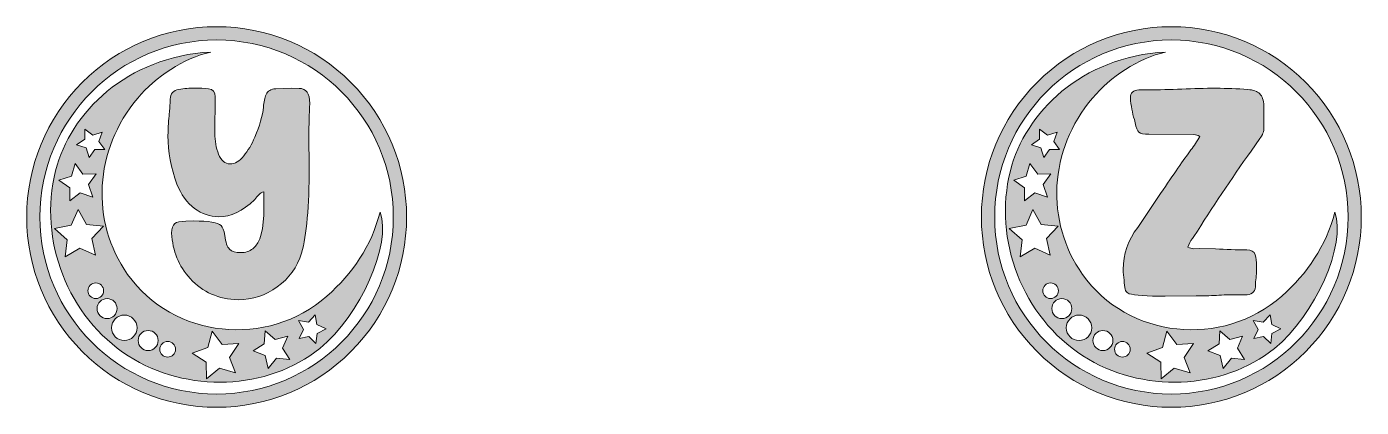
# Model space of a CAD drawing. Header units: inches. Extents: x 0.5 to 37.5, y -17.5 to -0.5.
# Drawn here: x 0.51 to 7.49, y -17.49 to -15.51 of the extents above; entities that cross this region are included whole.
import ezdxf

# ---------------------------------------------------------------- set-up
doc = ezdxf.new("R2010")
doc.units = ezdxf.units.IN
doc.header["$MEASUREMENT"] = 0
doc.layers.add('Layer 1', color=7, linetype='Continuous')

# ---------------------------------------------------------------- blocks, each defined once
blk = doc.blocks.new('block 3')
at = {"layer": 'Layer 1', "true_color": 0xdaaa6d}
h = blk.add_hatch(color=43, dxfattribs=at)
h.dxf.hatch_style = 2
edge = h.paths.add_edge_path()
edge.add_spline(control_points=[(7.2033, -15.7966), (7.0155, -15.6088), (6.7657, -15.5053), (6.5, -15.5053), (6.2343, -15.5053), (5.9845, -15.6088), (5.7966, -15.7966), (5.6088, -15.9845), (5.5053, -16.2343), (5.5053, -16.5), (5.5053, -16.7657), (5.6088, -17.0155), (5.7966, -17.2033), (5.9845, -17.3912), (6.2343, -17.4947), (6.5, -17.4947), (6.7657, -17.4947), (7.0155, -17.3912), (7.2033, -17.2033), (7.3912, -17.0155), (7.4947, -16.7657), (7.4947, -16.5), (7.4947, -16.2343), (7.3912, -15.9845), (7.2033, -15.7966)], knot_values=[0, 0, 0, 0, 1, 1, 1, 2, 2, 2, 3, 3, 3, 4, 4, 4, 5, 5, 5, 6, 6, 6, 7, 7, 7, 8, 8, 8, 8], degree=3, periodic=1)
edge = h.paths.add_edge_path()
edge.add_spline(control_points=[(6.5, -17.4254), (5.9889, -17.4254), (5.5746, -17.0111), (5.5746, -16.5), (5.5746, -15.9889), (5.9889, -15.5746), (6.5, -15.5746), (7.0111, -15.5746), (7.4254, -15.9889), (7.4254, -16.5), (7.4254, -17.0111), (7.0111, -17.4254), (6.5, -17.4254)], knot_values=[0, 0, 0, 0, 1, 1, 1, 2, 2, 2, 3, 3, 3, 4, 4, 4, 4], degree=3, periodic=1)
h = blk.add_hatch(color=43, dxfattribs=at)
h.dxf.hatch_style = 2
edge = h.paths.add_edge_path()
edge.add_spline(control_points=[(7.3557, -16.4749), (7.3103, -16.6525), (7.2129, -16.7943), (7.0777, -16.9133), (6.7665, -17.1872), (6.2717, -17.136), (6.034, -16.7998), (5.8381, -16.5227), (5.8574, -16.1491), (6.0875, -15.878), (6.1803, -15.7687), (6.3257, -15.6687), (6.4691, -15.6378), (6.0299, -15.6613), (5.7339, -15.9545), (5.6569, -16.2583), (5.5648, -16.6213), (5.7211, -17.0226), (6.037, -17.2261), (6.3434, -17.4233), (6.7691, -17.4066), (7.0403, -17.1867), (7.2528, -17.0144), (7.4189, -16.6419), (7.3557, -16.4749)], knot_values=[0, 0, 0, 0, 1, 1, 1, 2, 2, 2, 3, 3, 3, 4, 4, 4, 5, 5, 5, 6, 6, 6, 7, 7, 7, 8, 8, 8, 8], degree=3, periodic=1)
h.paths.add_polyline_path([(5.8097, -16.0408), (5.8514, -16.0725), (5.9011, -16.0561), (5.8839, -16.1055), (5.9148, -16.1477), (5.8625, -16.1466), (5.8319, -16.1891), (5.8168, -16.139), (5.7669, -16.123), (5.8099, -16.0931)])
h.paths.add_polyline_path([(5.7399, -16.2867), (5.7596, -16.2207), (5.8, -16.2765), (5.8689, -16.2748), (5.8283, -16.3305), (5.8511, -16.3955), (5.7856, -16.374), (5.7309, -16.4158), (5.731, -16.347), (5.6744, -16.3078)])
h.paths.add_polyline_path([(5.7073, -16.7082), (5.718, -16.6194), (5.6509, -16.5602), (5.7387, -16.543), (5.7742, -16.4609), (5.8177, -16.5391), (5.9067, -16.5475), (5.8459, -16.613), (5.8654, -16.7003), (5.7842, -16.6627)])
edge = h.paths.add_edge_path()
edge.add_spline(control_points=[(5.8263, -16.8854), (5.8263, -16.8628), (5.8447, -16.8444), (5.8673, -16.8444), (5.89, -16.8444), (5.9083, -16.8628), (5.9083, -16.8854), (5.9083, -16.9081), (5.89, -16.9264), (5.8673, -16.9264), (5.8447, -16.9264), (5.8263, -16.9081), (5.8263, -16.8854)], knot_values=[0, 0, 0, 0, 1, 1, 1, 2, 2, 2, 3, 3, 3, 4, 4, 4, 4], degree=3, periodic=1)
edge = h.paths.add_edge_path()
edge.add_spline(control_points=[(5.874, -16.9788), (5.874, -16.9499), (5.8974, -16.9264), (5.9263, -16.9264), (5.9553, -16.9264), (5.9787, -16.9499), (5.9787, -16.9788), (5.9787, -17.0077), (5.9553, -17.0312), (5.9263, -17.0312), (5.8974, -17.0312), (5.874, -17.0077), (5.874, -16.9788)], knot_values=[0, 0, 0, 0, 1, 1, 1, 2, 2, 2, 3, 3, 3, 4, 4, 4, 4], degree=3, periodic=1)
edge = h.paths.add_edge_path()
edge.add_spline(control_points=[(6.0165, -17.1459), (5.9797, -17.1459), (5.9499, -17.116), (5.9499, -17.0793), (5.9499, -17.0425), (5.9797, -17.0127), (6.0165, -17.0127), (6.0533, -17.0127), (6.0831, -17.0425), (6.0831, -17.0793), (6.0831, -17.116), (6.0533, -17.1459), (6.0165, -17.1459)], knot_values=[0, 0, 0, 0, 1, 1, 1, 2, 2, 2, 3, 3, 3, 4, 4, 4, 4], degree=3, periodic=1)
edge = h.paths.add_edge_path()
edge.add_spline(control_points=[(6.1416, -17.1982), (6.1126, -17.1982), (6.0892, -17.1748), (6.0892, -17.1459), (6.0892, -17.1169), (6.1126, -17.0935), (6.1416, -17.0935), (6.1705, -17.0935), (6.1939, -17.1169), (6.1939, -17.1459), (6.1939, -17.1748), (6.1705, -17.1982), (6.1416, -17.1982)], knot_values=[0, 0, 0, 0, 1, 1, 1, 2, 2, 2, 3, 3, 3, 4, 4, 4, 4], degree=3, periodic=1)
edge = h.paths.add_edge_path()
edge.add_spline(control_points=[(6.2436, -17.2326), (6.2209, -17.2326), (6.2026, -17.2142), (6.2026, -17.1916), (6.2026, -17.1689), (6.2209, -17.1506), (6.2436, -17.1506), (6.2662, -17.1506), (6.2846, -17.1689), (6.2846, -17.1916), (6.2846, -17.2142), (6.2662, -17.2326), (6.2436, -17.2326)], knot_values=[0, 0, 0, 0, 1, 1, 1, 2, 2, 2, 3, 3, 3, 4, 4, 4, 4], degree=3, periodic=1)
h.paths.add_polyline_path([(6.5989, -17.3153), (6.515, -17.2908), (6.4473, -17.346), (6.4447, -17.2587), (6.3713, -17.2114), (6.4535, -17.1819), (6.4758, -17.0975), (6.5292, -17.1666), (6.6164, -17.1617), (6.5673, -17.2339)])
h.paths.add_polyline_path([(6.8141, -17.2385), (6.7704, -17.2917), (6.7547, -17.2247), (6.6906, -17.1996), (6.7495, -17.1639), (6.7536, -17.0952), (6.8057, -17.1403), (6.8723, -17.1229), (6.8456, -17.1863), (6.8827, -17.2443)])
h.paths.add_polyline_path([(7.0265, -17.1089), (7.0203, -17.1608), (6.9828, -17.1243), (6.9315, -17.1344), (6.9547, -17.0875), (6.9292, -17.0417), (6.981, -17.0493), (7.0166, -17.0109), (7.0254, -17.0625), (7.0729, -17.0845)])
at = {"layer": 'Layer 1', "lineweight": 0}
for points in [[(5.8097, -16.0408), (5.8514, -16.0725), (5.9011, -16.0561), (5.8839, -16.1055), (5.9148, -16.1477), (5.8625, -16.1466), (5.8319, -16.1891), (5.8168, -16.139), (5.7669, -16.123), (5.8099, -16.0931), (5.8097, -16.0408)], [(5.7399, -16.2867), (5.7596, -16.2207), (5.8, -16.2765), (5.8689, -16.2748), (5.8283, -16.3305), (5.8511, -16.3955), (5.7856, -16.374), (5.7309, -16.4158), (5.731, -16.347), (5.6744, -16.3078), (5.7399, -16.2867)], [(5.7073, -16.7082), (5.718, -16.6194), (5.6509, -16.5602), (5.7387, -16.543), (5.7742, -16.4609), (5.8177, -16.5391), (5.9067, -16.5475), (5.8459, -16.613), (5.8654, -16.7003), (5.7842, -16.6627), (5.7073, -16.7082)], [(7.0265, -17.1089), (7.0203, -17.1608), (6.9828, -17.1243), (6.9315, -17.1344), (6.9547, -17.0875), (6.9292, -17.0417), (6.981, -17.0493), (7.0166, -17.0109), (7.0254, -17.0625), (7.0729, -17.0845), (7.0265, -17.1089)], [(6.5989, -17.3153), (6.515, -17.2908), (6.4473, -17.346), (6.4447, -17.2587), (6.3713, -17.2114), (6.4535, -17.1819), (6.4758, -17.0975), (6.5292, -17.1666), (6.6164, -17.1617), (6.5673, -17.2339), (6.5989, -17.3153)], [(6.8141, -17.2385), (6.7704, -17.2917), (6.7547, -17.2247), (6.6906, -17.1996), (6.7495, -17.1639), (6.7536, -17.0952), (6.8057, -17.1403), (6.8723, -17.1229), (6.8456, -17.1863), (6.8827, -17.2443), (6.8141, -17.2385)]]:
    blk.add_lwpolyline(points, dxfattribs=at)
for points, knots in [([(7.2033, -15.7966), (7.0155, -15.6088), (6.7657, -15.5053), (6.5, -15.5053), (6.2343, -15.5053), (5.9845, -15.6088), (5.7966, -15.7966), (5.6088, -15.9845), (5.5053, -16.2343), (5.5053, -16.5), (5.5053, -16.7657), (5.6088, -17.0155), (5.7966, -17.2033), (5.9845, -17.3912), (6.2343, -17.4947), (6.5, -17.4947), (6.7657, -17.4947), (7.0155, -17.3912), (7.2033, -17.2033), (7.3912, -17.0155), (7.4947, -16.7657), (7.4947, -16.5), (7.4947, -16.2343), (7.3912, -15.9845), (7.2033, -15.7966)], [0, 0, 0, 0, 1, 1, 1, 2, 2, 2, 3, 3, 3, 4, 4, 4, 5, 5, 5, 6, 6, 6, 7, 7, 7, 8, 8, 8, 8]), ([(6.5, -17.4254), (5.9889, -17.4254), (5.5746, -17.0111), (5.5746, -16.5), (5.5746, -15.9889), (5.9889, -15.5746), (6.5, -15.5746), (7.0111, -15.5746), (7.4254, -15.9889), (7.4254, -16.5), (7.4254, -17.0111), (7.0111, -17.4254), (6.5, -17.4254)], [0, 0, 0, 0, 1, 1, 1, 2, 2, 2, 3, 3, 3, 4, 4, 4, 4]), ([(7.3557, -16.4749), (7.3103, -16.6525), (7.2129, -16.7943), (7.0777, -16.9133), (6.7665, -17.1872), (6.2717, -17.136), (6.034, -16.7998), (5.8381, -16.5227), (5.8574, -16.1491), (6.0875, -15.878), (6.1803, -15.7687), (6.3257, -15.6687), (6.4691, -15.6378), (6.0299, -15.6613), (5.7339, -15.9545), (5.6569, -16.2583), (5.5648, -16.6213), (5.7211, -17.0226), (6.037, -17.2261), (6.3434, -17.4233), (6.7691, -17.4066), (7.0403, -17.1867), (7.2528, -17.0144), (7.4189, -16.6419), (7.3557, -16.4749)], [0, 0, 0, 0, 1, 1, 1, 2, 2, 2, 3, 3, 3, 4, 4, 4, 5, 5, 5, 6, 6, 6, 7, 7, 7, 8, 8, 8, 8]), ([(5.8263, -16.8854), (5.8263, -16.8628), (5.8447, -16.8444), (5.8673, -16.8444), (5.89, -16.8444), (5.9083, -16.8628), (5.9083, -16.8854), (5.9083, -16.9081), (5.89, -16.9264), (5.8673, -16.9264), (5.8447, -16.9264), (5.8263, -16.9081), (5.8263, -16.8854)], [0, 0, 0, 0, 1, 1, 1, 2, 2, 2, 3, 3, 3, 4, 4, 4, 4]), ([(5.874, -16.9788), (5.874, -16.9499), (5.8974, -16.9264), (5.9263, -16.9264), (5.9553, -16.9264), (5.9787, -16.9499), (5.9787, -16.9788), (5.9787, -17.0077), (5.9553, -17.0312), (5.9263, -17.0312), (5.8974, -17.0312), (5.874, -17.0077), (5.874, -16.9788)], [0, 0, 0, 0, 1, 1, 1, 2, 2, 2, 3, 3, 3, 4, 4, 4, 4]), ([(6.0165, -17.1459), (5.9797, -17.1459), (5.9499, -17.116), (5.9499, -17.0793), (5.9499, -17.0425), (5.9797, -17.0127), (6.0165, -17.0127), (6.0533, -17.0127), (6.0831, -17.0425), (6.0831, -17.0793), (6.0831, -17.116), (6.0533, -17.1459), (6.0165, -17.1459)], [0, 0, 0, 0, 1, 1, 1, 2, 2, 2, 3, 3, 3, 4, 4, 4, 4]), ([(6.1416, -17.1982), (6.1126, -17.1982), (6.0892, -17.1748), (6.0892, -17.1459), (6.0892, -17.1169), (6.1126, -17.0935), (6.1416, -17.0935), (6.1705, -17.0935), (6.1939, -17.1169), (6.1939, -17.1459), (6.1939, -17.1748), (6.1705, -17.1982), (6.1416, -17.1982)], [0, 0, 0, 0, 1, 1, 1, 2, 2, 2, 3, 3, 3, 4, 4, 4, 4]), ([(6.2436, -17.2326), (6.2209, -17.2326), (6.2026, -17.2142), (6.2026, -17.1916), (6.2026, -17.1689), (6.2209, -17.1506), (6.2436, -17.1506), (6.2662, -17.1506), (6.2846, -17.1689), (6.2846, -17.1916), (6.2846, -17.2142), (6.2662, -17.2326), (6.2436, -17.2326)], [0, 0, 0, 0, 1, 1, 1, 2, 2, 2, 3, 3, 3, 4, 4, 4, 4])]:
    blk.add_open_spline(points, degree=3, knots=knots, dxfattribs=at)
blk = doc.blocks.new('block 2')
at = {"layer": 'Layer 1', "true_color": 0xdaaa6d}
h = blk.add_hatch(color=43, dxfattribs=at)
h.dxf.hatch_style = 2
edge = h.paths.add_edge_path()
edge.add_spline(control_points=[(6.2798, -16.901), (6.2701, -16.8984), (6.2637, -16.8929), (6.2606, -16.8845), (6.2575, -16.8761), (6.2551, -16.8627), (6.2534, -16.8441), (6.2534, -16.8441), (6.252, -16.8309), (6.252, -16.8309), (6.2494, -16.8115), (6.2481, -16.7926), (6.2481, -16.774), (6.2481, -16.6938), (6.2732, -16.6206), (6.3235, -16.5545), (6.3235, -16.5545), (6.4438, -16.3772), (6.4438, -16.3772), (6.5117, -16.2767), (6.5646, -16.2009), (6.6025, -16.1497), (6.6193, -16.1277), (6.6347, -16.1039), (6.6488, -16.0783), (6.6382, -16.0722), (6.6281, -16.0691), (6.6184, -16.0691), (6.6184, -16.0691), (6.3817, -16.0677), (6.3817, -16.0677), (6.3561, -16.0677), (6.3389, -16.064), (6.3301, -16.0565), (6.3212, -16.049), (6.3146, -16.0329), (6.3102, -16.0082), (6.3102, -16.0082), (6.3063, -15.991), (6.3063, -15.991), (6.2957, -15.9558), (6.2886, -15.9178), (6.2851, -15.8773), (6.2851, -15.8517), (6.3001, -15.8376), (6.3301, -15.8349), (6.3301, -15.8349), (6.3751, -15.8349), (6.3751, -15.8349), (6.435, -15.8349), (6.495, -15.8336), (6.5549, -15.831), (6.6149, -15.8283), (6.6748, -15.827), (6.7348, -15.827), (6.7895, -15.827), (6.8446, -15.8292), (6.9001, -15.8336), (6.9292, -15.8354), (6.9502, -15.8427), (6.963, -15.8555), (6.9757, -15.8682), (6.983, -15.8892), (6.9848, -15.9183), (6.9848, -15.9183), (6.9848, -16.0307), (6.9848, -16.0307), (6.9848, -16.0528), (6.9777, -16.0726), (6.9636, -16.0902), (6.9636, -16.0902), (6.9173, -16.155), (6.9173, -16.155), (6.8133, -16.3014), (6.7136, -16.4504), (6.6184, -16.6021), (6.6184, -16.6021), (6.6105, -16.6127), (6.6105, -16.6127), (6.599, -16.625), (6.5911, -16.64), (6.5867, -16.6576), (6.5973, -16.6629), (6.6078, -16.6656), (6.6184, -16.6656), (6.6184, -16.6656), (6.6462, -16.6643), (6.6462, -16.6643), (6.6462, -16.6643), (6.7308, -16.6669), (6.7308, -16.6669), (6.7855, -16.6695), (6.8402, -16.6713), (6.8949, -16.6722), (6.9186, -16.6722), (6.9332, -16.6806), (6.9385, -16.6973), (6.9438, -16.7141), (6.9464, -16.7335), (6.9464, -16.7555), (6.9464, -16.7838), (6.9446, -16.8115), (6.9411, -16.8389), (6.9411, -16.8389), (6.9398, -16.8653), (6.9398, -16.8653), (6.938, -16.8935), (6.9195, -16.9076), (6.8843, -16.9076), (6.8843, -16.9076), (6.8433, -16.9063), (6.8433, -16.9063), (6.8071, -16.9063), (6.7714, -16.9074), (6.7361, -16.9096), (6.7009, -16.9118), (6.6656, -16.9129), (6.6303, -16.9129), (6.6303, -16.9129), (6.4676, -16.9142), (6.4676, -16.9142), (6.3706, -16.9142), (6.308, -16.9098), (6.2798, -16.901)], knot_values=[0, 0, 0, 0, 1, 1, 1, 2, 2, 2, 3, 3, 3, 4, 4, 4, 5, 5, 5, 6, 6, 6, 7, 7, 7, 8, 8, 8, 9, 9, 9, 10, 10, 10, 11, 11, 11, 12, 12, 12, 13, 13, 13, 14, 14, 14, 15, 15, 15, 16, 16, 16, 17, 17, 17, 18, 18, 18, 19, 19, 19, 20, 20, 20, 21, 21, 21, 22, 22, 22, 23, 23, 23, 24, 24, 24, 25, 25, 25, 26, 26, 26, 27, 27, 27, 28, 28, 28, 29, 29, 29, 30, 30, 30, 31, 31, 31, 32, 32, 32, 33, 33, 33, 34, 34, 34, 35, 35, 35, 36, 36, 36, 37, 37, 37, 38, 38, 38, 39, 39, 39, 40, 40, 40, 41, 41, 41, 41], degree=3, periodic=1)
at = {"layer": 'Layer 1', "lineweight": 0}
blk.add_open_spline([(6.2798, -16.901), (6.2701, -16.8984), (6.2637, -16.8929), (6.2606, -16.8845), (6.2575, -16.8761), (6.2551, -16.8627), (6.2534, -16.8441), (6.2534, -16.8441), (6.252, -16.8309), (6.252, -16.8309), (6.2494, -16.8115), (6.2481, -16.7926), (6.2481, -16.774), (6.2481, -16.6938), (6.2732, -16.6206), (6.3235, -16.5545), (6.3235, -16.5545), (6.4438, -16.3772), (6.4438, -16.3772), (6.5117, -16.2767), (6.5646, -16.2009), (6.6025, -16.1497), (6.6193, -16.1277), (6.6347, -16.1039), (6.6488, -16.0783), (6.6382, -16.0722), (6.6281, -16.0691), (6.6184, -16.0691), (6.6184, -16.0691), (6.3817, -16.0677), (6.3817, -16.0677), (6.3561, -16.0677), (6.3389, -16.064), (6.3301, -16.0565), (6.3212, -16.049), (6.3146, -16.0329), (6.3102, -16.0082), (6.3102, -16.0082), (6.3063, -15.991), (6.3063, -15.991), (6.2957, -15.9558), (6.2886, -15.9178), (6.2851, -15.8773), (6.2851, -15.8517), (6.3001, -15.8376), (6.3301, -15.8349), (6.3301, -15.8349), (6.3751, -15.8349), (6.3751, -15.8349), (6.435, -15.8349), (6.495, -15.8336), (6.5549, -15.831), (6.6149, -15.8283), (6.6748, -15.827), (6.7348, -15.827), (6.7895, -15.827), (6.8446, -15.8292), (6.9001, -15.8336), (6.9292, -15.8354), (6.9502, -15.8427), (6.963, -15.8555), (6.9757, -15.8682), (6.983, -15.8892), (6.9848, -15.9183), (6.9848, -15.9183), (6.9848, -16.0307), (6.9848, -16.0307), (6.9848, -16.0528), (6.9777, -16.0726), (6.9636, -16.0902), (6.9636, -16.0902), (6.9173, -16.155), (6.9173, -16.155), (6.8133, -16.3014), (6.7136, -16.4504), (6.6184, -16.6021), (6.6184, -16.6021), (6.6105, -16.6127), (6.6105, -16.6127), (6.599, -16.625), (6.5911, -16.64), (6.5867, -16.6576), (6.5973, -16.6629), (6.6078, -16.6656), (6.6184, -16.6656), (6.6184, -16.6656), (6.6462, -16.6643), (6.6462, -16.6643), (6.6462, -16.6643), (6.7308, -16.6669), (6.7308, -16.6669), (6.7855, -16.6695), (6.8402, -16.6713), (6.8949, -16.6722), (6.9186, -16.6722), (6.9332, -16.6806), (6.9385, -16.6973), (6.9438, -16.7141), (6.9464, -16.7335), (6.9464, -16.7555), (6.9464, -16.7838), (6.9446, -16.8115), (6.9411, -16.8389), (6.9411, -16.8389), (6.9398, -16.8653), (6.9398, -16.8653), (6.938, -16.8935), (6.9195, -16.9076), (6.8843, -16.9076), (6.8843, -16.9076), (6.8433, -16.9063), (6.8433, -16.9063), (6.8071, -16.9063), (6.7714, -16.9074), (6.7361, -16.9096), (6.7009, -16.9118), (6.6656, -16.9129), (6.6303, -16.9129), (6.6303, -16.9129), (6.4676, -16.9142), (6.4676, -16.9142), (6.3706, -16.9142), (6.308, -16.9098), (6.2798, -16.901)], degree=3, knots=[0, 0, 0, 0, 1, 1, 1, 2, 2, 2, 3, 3, 3, 4, 4, 4, 5, 5, 5, 6, 6, 6, 7, 7, 7, 8, 8, 8, 9, 9, 9, 10, 10, 10, 11, 11, 11, 12, 12, 12, 13, 13, 13, 14, 14, 14, 15, 15, 15, 16, 16, 16, 17, 17, 17, 18, 18, 18, 19, 19, 19, 20, 20, 20, 21, 21, 21, 22, 22, 22, 23, 23, 23, 24, 24, 24, 25, 25, 25, 26, 26, 26, 27, 27, 27, 28, 28, 28, 29, 29, 29, 30, 30, 30, 31, 31, 31, 32, 32, 32, 33, 33, 33, 34, 34, 34, 35, 35, 35, 36, 36, 36, 37, 37, 37, 38, 38, 38, 39, 39, 39, 40, 40, 40, 41, 41, 41, 41], dxfattribs=at)
at = {"layer": 'Layer 1'}
blk.add_blockref('block 3', (0, 0), dxfattribs=at)
blk = doc.blocks.new('block 5')
at = {"layer": 'Layer 1', "true_color": 0xdaaa6d}
h = blk.add_hatch(color=43, dxfattribs=at)
h.dxf.hatch_style = 2
edge = h.paths.add_edge_path()
edge.add_spline(control_points=[(2.2033, -15.7966), (2.0155, -15.6088), (1.7657, -15.5053), (1.5, -15.5053), (1.2343, -15.5053), (0.9845, -15.6088), (0.7966, -15.7966), (0.6088, -15.9845), (0.5053, -16.2343), (0.5053, -16.5), (0.5053, -16.7657), (0.6088, -17.0155), (0.7966, -17.2033), (0.9845, -17.3912), (1.2343, -17.4947), (1.5, -17.4947), (1.7657, -17.4947), (2.0155, -17.3912), (2.2033, -17.2033), (2.3912, -17.0155), (2.4947, -16.7657), (2.4947, -16.5), (2.4947, -16.2343), (2.3912, -15.9845), (2.2033, -15.7966)], knot_values=[0, 0, 0, 0, 1, 1, 1, 2, 2, 2, 3, 3, 3, 4, 4, 4, 5, 5, 5, 6, 6, 6, 7, 7, 7, 8, 8, 8, 8], degree=3, periodic=1)
edge = h.paths.add_edge_path()
edge.add_spline(control_points=[(1.5, -17.4254), (0.9889, -17.4254), (0.5746, -17.0111), (0.5746, -16.5), (0.5746, -15.9889), (0.9889, -15.5746), (1.5, -15.5746), (2.0111, -15.5746), (2.4254, -15.9889), (2.4254, -16.5), (2.4254, -17.0111), (2.0111, -17.4254), (1.5, -17.4254)], knot_values=[0, 0, 0, 0, 1, 1, 1, 2, 2, 2, 3, 3, 3, 4, 4, 4, 4], degree=3, periodic=1)
h = blk.add_hatch(color=43, dxfattribs=at)
h.dxf.hatch_style = 2
edge = h.paths.add_edge_path()
edge.add_spline(control_points=[(2.3557, -16.4749), (2.3103, -16.6525), (2.2129, -16.7943), (2.0777, -16.9133), (1.7665, -17.1872), (1.2717, -17.136), (1.034, -16.7998), (0.8381, -16.5227), (0.8574, -16.1491), (1.0875, -15.878), (1.1803, -15.7687), (1.3257, -15.6687), (1.4691, -15.6378), (1.0299, -15.6613), (0.7339, -15.9545), (0.6569, -16.2583), (0.5648, -16.6213), (0.7211, -17.0226), (1.037, -17.2261), (1.3434, -17.4233), (1.7691, -17.4066), (2.0403, -17.1867), (2.2528, -17.0144), (2.4189, -16.6419), (2.3557, -16.4749)], knot_values=[0, 0, 0, 0, 1, 1, 1, 2, 2, 2, 3, 3, 3, 4, 4, 4, 5, 5, 5, 6, 6, 6, 7, 7, 7, 8, 8, 8, 8], degree=3, periodic=1)
h.paths.add_polyline_path([(0.8097, -16.0408), (0.8514, -16.0725), (0.9011, -16.0561), (0.8839, -16.1055), (0.9148, -16.1477), (0.8625, -16.1466), (0.8319, -16.1891), (0.8168, -16.139), (0.7669, -16.123), (0.8099, -16.0931)])
h.paths.add_polyline_path([(0.7399, -16.2867), (0.7596, -16.2207), (0.8, -16.2765), (0.8689, -16.2748), (0.8283, -16.3305), (0.8511, -16.3955), (0.7856, -16.374), (0.7309, -16.4158), (0.731, -16.347), (0.6744, -16.3078)])
h.paths.add_polyline_path([(0.7073, -16.7082), (0.718, -16.6194), (0.6509, -16.5602), (0.7387, -16.543), (0.7742, -16.4609), (0.8177, -16.5391), (0.9067, -16.5475), (0.8459, -16.613), (0.8654, -16.7003), (0.7842, -16.6627)])
edge = h.paths.add_edge_path()
edge.add_spline(control_points=[(0.8263, -16.8854), (0.8263, -16.8628), (0.8447, -16.8444), (0.8673, -16.8444), (0.89, -16.8444), (0.9083, -16.8628), (0.9083, -16.8854), (0.9083, -16.9081), (0.89, -16.9264), (0.8673, -16.9264), (0.8447, -16.9264), (0.8263, -16.9081), (0.8263, -16.8854)], knot_values=[0, 0, 0, 0, 1, 1, 1, 2, 2, 2, 3, 3, 3, 4, 4, 4, 4], degree=3, periodic=1)
edge = h.paths.add_edge_path()
edge.add_spline(control_points=[(0.874, -16.9788), (0.874, -16.9499), (0.8974, -16.9264), (0.9263, -16.9264), (0.9553, -16.9264), (0.9787, -16.9499), (0.9787, -16.9788), (0.9787, -17.0077), (0.9553, -17.0312), (0.9263, -17.0312), (0.8974, -17.0312), (0.874, -17.0077), (0.874, -16.9788)], knot_values=[0, 0, 0, 0, 1, 1, 1, 2, 2, 2, 3, 3, 3, 4, 4, 4, 4], degree=3, periodic=1)
edge = h.paths.add_edge_path()
edge.add_spline(control_points=[(1.0165, -17.1459), (0.9797, -17.1459), (0.9499, -17.116), (0.9499, -17.0793), (0.9499, -17.0425), (0.9797, -17.0127), (1.0165, -17.0127), (1.0533, -17.0127), (1.0831, -17.0425), (1.0831, -17.0793), (1.0831, -17.116), (1.0533, -17.1459), (1.0165, -17.1459)], knot_values=[0, 0, 0, 0, 1, 1, 1, 2, 2, 2, 3, 3, 3, 4, 4, 4, 4], degree=3, periodic=1)
edge = h.paths.add_edge_path()
edge.add_spline(control_points=[(1.1416, -17.1982), (1.1126, -17.1982), (1.0892, -17.1748), (1.0892, -17.1459), (1.0892, -17.1169), (1.1126, -17.0935), (1.1416, -17.0935), (1.1705, -17.0935), (1.1939, -17.1169), (1.1939, -17.1459), (1.1939, -17.1748), (1.1705, -17.1982), (1.1416, -17.1982)], knot_values=[0, 0, 0, 0, 1, 1, 1, 2, 2, 2, 3, 3, 3, 4, 4, 4, 4], degree=3, periodic=1)
edge = h.paths.add_edge_path()
edge.add_spline(control_points=[(1.2436, -17.2326), (1.2209, -17.2326), (1.2026, -17.2142), (1.2026, -17.1916), (1.2026, -17.1689), (1.2209, -17.1506), (1.2436, -17.1506), (1.2662, -17.1506), (1.2846, -17.1689), (1.2846, -17.1916), (1.2846, -17.2142), (1.2662, -17.2326), (1.2436, -17.2326)], knot_values=[0, 0, 0, 0, 1, 1, 1, 2, 2, 2, 3, 3, 3, 4, 4, 4, 4], degree=3, periodic=1)
h.paths.add_polyline_path([(1.5989, -17.3153), (1.515, -17.2908), (1.4473, -17.346), (1.4447, -17.2587), (1.3713, -17.2114), (1.4535, -17.1819), (1.4758, -17.0975), (1.5292, -17.1666), (1.6164, -17.1617), (1.5673, -17.2339)])
h.paths.add_polyline_path([(1.8141, -17.2385), (1.7704, -17.2917), (1.7547, -17.2247), (1.6906, -17.1996), (1.7495, -17.1639), (1.7536, -17.0952), (1.8057, -17.1403), (1.8723, -17.1229), (1.8456, -17.1863), (1.8827, -17.2443)])
h.paths.add_polyline_path([(2.0265, -17.1089), (2.0203, -17.1608), (1.9828, -17.1243), (1.9315, -17.1344), (1.9547, -17.0875), (1.9292, -17.0417), (1.981, -17.0493), (2.0166, -17.0109), (2.0254, -17.0625), (2.0729, -17.0845)])
at = {"layer": 'Layer 1', "lineweight": 0}
for points in [[(0.8097, -16.0408), (0.8514, -16.0725), (0.9011, -16.0561), (0.8839, -16.1055), (0.9148, -16.1477), (0.8625, -16.1466), (0.8319, -16.1891), (0.8168, -16.139), (0.7669, -16.123), (0.8099, -16.0931), (0.8097, -16.0408)], [(0.7399, -16.2867), (0.7596, -16.2207), (0.8, -16.2765), (0.8689, -16.2748), (0.8283, -16.3305), (0.8511, -16.3955), (0.7856, -16.374), (0.7309, -16.4158), (0.731, -16.347), (0.6744, -16.3078), (0.7399, -16.2867)], [(0.7073, -16.7082), (0.718, -16.6194), (0.6509, -16.5602), (0.7387, -16.543), (0.7742, -16.4609), (0.8177, -16.5391), (0.9067, -16.5475), (0.8459, -16.613), (0.8654, -16.7003), (0.7842, -16.6627), (0.7073, -16.7082)], [(2.0265, -17.1089), (2.0203, -17.1608), (1.9828, -17.1243), (1.9315, -17.1344), (1.9547, -17.0875), (1.9292, -17.0417), (1.981, -17.0493), (2.0166, -17.0109), (2.0254, -17.0625), (2.0729, -17.0845), (2.0265, -17.1089)], [(1.5989, -17.3153), (1.515, -17.2908), (1.4473, -17.346), (1.4447, -17.2587), (1.3713, -17.2114), (1.4535, -17.1819), (1.4758, -17.0975), (1.5292, -17.1666), (1.6164, -17.1617), (1.5673, -17.2339), (1.5989, -17.3153)], [(1.8141, -17.2385), (1.7704, -17.2917), (1.7547, -17.2247), (1.6906, -17.1996), (1.7495, -17.1639), (1.7536, -17.0952), (1.8057, -17.1403), (1.8723, -17.1229), (1.8456, -17.1863), (1.8827, -17.2443), (1.8141, -17.2385)]]:
    blk.add_lwpolyline(points, dxfattribs=at)
for points, knots in [([(2.2033, -15.7966), (2.0155, -15.6088), (1.7657, -15.5053), (1.5, -15.5053), (1.2343, -15.5053), (0.9845, -15.6088), (0.7966, -15.7966), (0.6088, -15.9845), (0.5053, -16.2343), (0.5053, -16.5), (0.5053, -16.7657), (0.6088, -17.0155), (0.7966, -17.2033), (0.9845, -17.3912), (1.2343, -17.4947), (1.5, -17.4947), (1.7657, -17.4947), (2.0155, -17.3912), (2.2033, -17.2033), (2.3912, -17.0155), (2.4947, -16.7657), (2.4947, -16.5), (2.4947, -16.2343), (2.3912, -15.9845), (2.2033, -15.7966)], [0, 0, 0, 0, 1, 1, 1, 2, 2, 2, 3, 3, 3, 4, 4, 4, 5, 5, 5, 6, 6, 6, 7, 7, 7, 8, 8, 8, 8]), ([(1.5, -17.4254), (0.9889, -17.4254), (0.5746, -17.0111), (0.5746, -16.5), (0.5746, -15.9889), (0.9889, -15.5746), (1.5, -15.5746), (2.0111, -15.5746), (2.4254, -15.9889), (2.4254, -16.5), (2.4254, -17.0111), (2.0111, -17.4254), (1.5, -17.4254)], [0, 0, 0, 0, 1, 1, 1, 2, 2, 2, 3, 3, 3, 4, 4, 4, 4]), ([(2.3557, -16.4749), (2.3103, -16.6525), (2.2129, -16.7943), (2.0777, -16.9133), (1.7665, -17.1872), (1.2717, -17.136), (1.034, -16.7998), (0.8381, -16.5227), (0.8574, -16.1491), (1.0875, -15.878), (1.1803, -15.7687), (1.3257, -15.6687), (1.4691, -15.6378), (1.0299, -15.6613), (0.7339, -15.9545), (0.6569, -16.2583), (0.5648, -16.6213), (0.7211, -17.0226), (1.037, -17.2261), (1.3434, -17.4233), (1.7691, -17.4066), (2.0403, -17.1867), (2.2528, -17.0144), (2.4189, -16.6419), (2.3557, -16.4749)], [0, 0, 0, 0, 1, 1, 1, 2, 2, 2, 3, 3, 3, 4, 4, 4, 5, 5, 5, 6, 6, 6, 7, 7, 7, 8, 8, 8, 8]), ([(0.8263, -16.8854), (0.8263, -16.8628), (0.8447, -16.8444), (0.8673, -16.8444), (0.89, -16.8444), (0.9083, -16.8628), (0.9083, -16.8854), (0.9083, -16.9081), (0.89, -16.9264), (0.8673, -16.9264), (0.8447, -16.9264), (0.8263, -16.9081), (0.8263, -16.8854)], [0, 0, 0, 0, 1, 1, 1, 2, 2, 2, 3, 3, 3, 4, 4, 4, 4]), ([(0.874, -16.9788), (0.874, -16.9499), (0.8974, -16.9264), (0.9263, -16.9264), (0.9553, -16.9264), (0.9787, -16.9499), (0.9787, -16.9788), (0.9787, -17.0077), (0.9553, -17.0312), (0.9263, -17.0312), (0.8974, -17.0312), (0.874, -17.0077), (0.874, -16.9788)], [0, 0, 0, 0, 1, 1, 1, 2, 2, 2, 3, 3, 3, 4, 4, 4, 4]), ([(1.0165, -17.1459), (0.9797, -17.1459), (0.9499, -17.116), (0.9499, -17.0793), (0.9499, -17.0425), (0.9797, -17.0127), (1.0165, -17.0127), (1.0533, -17.0127), (1.0831, -17.0425), (1.0831, -17.0793), (1.0831, -17.116), (1.0533, -17.1459), (1.0165, -17.1459)], [0, 0, 0, 0, 1, 1, 1, 2, 2, 2, 3, 3, 3, 4, 4, 4, 4]), ([(1.1416, -17.1982), (1.1126, -17.1982), (1.0892, -17.1748), (1.0892, -17.1459), (1.0892, -17.1169), (1.1126, -17.0935), (1.1416, -17.0935), (1.1705, -17.0935), (1.1939, -17.1169), (1.1939, -17.1459), (1.1939, -17.1748), (1.1705, -17.1982), (1.1416, -17.1982)], [0, 0, 0, 0, 1, 1, 1, 2, 2, 2, 3, 3, 3, 4, 4, 4, 4]), ([(1.2436, -17.2326), (1.2209, -17.2326), (1.2026, -17.2142), (1.2026, -17.1916), (1.2026, -17.1689), (1.2209, -17.1506), (1.2436, -17.1506), (1.2662, -17.1506), (1.2846, -17.1689), (1.2846, -17.1916), (1.2846, -17.2142), (1.2662, -17.2326), (1.2436, -17.2326)], [0, 0, 0, 0, 1, 1, 1, 2, 2, 2, 3, 3, 3, 4, 4, 4, 4])]:
    blk.add_open_spline(points, degree=3, knots=knots, dxfattribs=at)
blk = doc.blocks.new('block 4')
at = {"layer": 'Layer 1', "true_color": 0xdaaa6d}
h = blk.add_hatch(color=43, dxfattribs=at)
h.dxf.hatch_style = 2
edge = h.paths.add_edge_path()
edge.add_spline(control_points=[(1.3617, -16.8218), (1.3015, -16.7561), (1.2691, -16.6772), (1.2645, -16.5849), (1.2645, -16.5594), (1.2698, -16.5425), (1.2803, -16.5343), (1.2908, -16.5261), (1.3102, -16.522), (1.3385, -16.522), (1.3385, -16.522), (1.3795, -16.5206), (1.3795, -16.5206), (1.459, -16.5206), (1.5069, -16.5288), (1.5233, -16.5452), (1.5315, -16.5534), (1.5379, -16.5703), (1.5425, -16.5959), (1.547, -16.6324), (1.5555, -16.6566), (1.5678, -16.6685), (1.5801, -16.6803), (1.6, -16.6863), (1.6274, -16.6863), (1.6511, -16.6863), (1.6721, -16.6794), (1.6904, -16.6657), (1.7287, -16.6365), (1.7479, -16.5644), (1.7479, -16.4494), (1.7479, -16.4494), (1.7465, -16.3686), (1.7465, -16.3686), (1.7374, -16.3713), (1.7298, -16.3754), (1.7239, -16.3809), (1.718, -16.3864), (1.7132, -16.3917), (1.7095, -16.3967), (1.7059, -16.4017), (1.7022, -16.4065), (1.6986, -16.411), (1.6365, -16.4695), (1.574, -16.4987), (1.511, -16.4987), (1.4653, -16.4987), (1.4229, -16.4841), (1.3837, -16.4548), (1.3444, -16.4256), (1.3138, -16.3832), (1.2919, -16.3275), (1.2609, -16.2444), (1.2453, -16.16), (1.2453, -16.0742), (1.2463, -16.0295), (1.2485, -15.9911), (1.2522, -15.9592), (1.254, -15.9382), (1.2556, -15.9131), (1.257, -15.8839), (1.2584, -15.8547), (1.2732, -15.8378), (1.3015, -15.8332), (1.3298, -15.8286), (1.3585, -15.8263), (1.3878, -15.8263), (1.4115, -15.8263), (1.435, -15.8275), (1.4583, -15.8298), (1.4816, -15.8321), (1.4932, -15.846), (1.4932, -15.8715), (1.4932, -15.8715), (1.4905, -16.0632), (1.4905, -16.0632), (1.4905, -16.1016), (1.4971, -16.1377), (1.5103, -16.1714), (1.5235, -16.2052), (1.5439, -16.2221), (1.5712, -16.2221), (1.5959, -16.2221), (1.6194, -16.2084), (1.6418, -16.181), (1.6641, -16.1536), (1.6835, -16.1207), (1.7, -16.0824), (1.7255, -16.024), (1.7406, -15.9715), (1.7451, -15.9249), (1.747, -15.8994), (1.7518, -15.8775), (1.7595, -15.8592), (1.7673, -15.841), (1.7839, -15.8309), (1.8095, -15.8291), (1.8095, -15.8291), (1.8944, -15.8263), (1.8944, -15.8263), (1.8944, -15.8263), (1.9314, -15.8277), (1.9314, -15.8277), (1.9688, -15.8277), (1.9875, -15.8537), (1.9875, -15.9058), (1.9848, -15.9624), (1.9834, -16.019), (1.9834, -16.0756), (1.9834, -16.0756), (1.9848, -16.2412), (1.9848, -16.2412), (1.9848, -16.4448), (1.9715, -16.5941), (1.9451, -16.689), (1.9213, -16.762), (1.8789, -16.8209), (1.8177, -16.8656), (1.7565, -16.9104), (1.6881, -16.9327), (1.6123, -16.9327), (1.511, -16.93), (1.4275, -16.893), (1.3617, -16.8218)], knot_values=[0, 0, 0, 0, 1, 1, 1, 2, 2, 2, 3, 3, 3, 4, 4, 4, 5, 5, 5, 6, 6, 6, 7, 7, 7, 8, 8, 8, 9, 9, 9, 10, 10, 10, 11, 11, 11, 12, 12, 12, 13, 13, 13, 14, 14, 14, 15, 15, 15, 16, 16, 16, 17, 17, 17, 18, 18, 18, 19, 19, 19, 20, 20, 20, 21, 21, 21, 22, 22, 22, 23, 23, 23, 24, 24, 24, 25, 25, 25, 26, 26, 26, 27, 27, 27, 28, 28, 28, 29, 29, 29, 30, 30, 30, 31, 31, 31, 32, 32, 32, 33, 33, 33, 34, 34, 34, 35, 35, 35, 36, 36, 36, 37, 37, 37, 38, 38, 38, 39, 39, 39, 40, 40, 40, 41, 41, 41, 41], degree=3, periodic=1)
at = {"layer": 'Layer 1', "lineweight": 0}
blk.add_open_spline([(1.3617, -16.8218), (1.3015, -16.7561), (1.2691, -16.6772), (1.2645, -16.5849), (1.2645, -16.5594), (1.2698, -16.5425), (1.2803, -16.5343), (1.2908, -16.5261), (1.3102, -16.522), (1.3385, -16.522), (1.3385, -16.522), (1.3795, -16.5206), (1.3795, -16.5206), (1.459, -16.5206), (1.5069, -16.5288), (1.5233, -16.5452), (1.5315, -16.5534), (1.5379, -16.5703), (1.5425, -16.5959), (1.547, -16.6324), (1.5555, -16.6566), (1.5678, -16.6685), (1.5801, -16.6803), (1.6, -16.6863), (1.6274, -16.6863), (1.6511, -16.6863), (1.6721, -16.6794), (1.6904, -16.6657), (1.7287, -16.6365), (1.7479, -16.5644), (1.7479, -16.4494), (1.7479, -16.4494), (1.7465, -16.3686), (1.7465, -16.3686), (1.7374, -16.3713), (1.7298, -16.3754), (1.7239, -16.3809), (1.718, -16.3864), (1.7132, -16.3917), (1.7095, -16.3967), (1.7059, -16.4017), (1.7022, -16.4065), (1.6986, -16.411), (1.6365, -16.4695), (1.574, -16.4987), (1.511, -16.4987), (1.4653, -16.4987), (1.4229, -16.4841), (1.3837, -16.4548), (1.3444, -16.4256), (1.3138, -16.3832), (1.2919, -16.3275), (1.2609, -16.2444), (1.2453, -16.16), (1.2453, -16.0742), (1.2463, -16.0295), (1.2485, -15.9911), (1.2522, -15.9592), (1.254, -15.9382), (1.2556, -15.9131), (1.257, -15.8839), (1.2584, -15.8547), (1.2732, -15.8378), (1.3015, -15.8332), (1.3298, -15.8286), (1.3585, -15.8263), (1.3878, -15.8263), (1.4115, -15.8263), (1.435, -15.8275), (1.4583, -15.8298), (1.4816, -15.8321), (1.4932, -15.846), (1.4932, -15.8715), (1.4932, -15.8715), (1.4905, -16.0632), (1.4905, -16.0632), (1.4905, -16.1016), (1.4971, -16.1377), (1.5103, -16.1714), (1.5235, -16.2052), (1.5439, -16.2221), (1.5712, -16.2221), (1.5959, -16.2221), (1.6194, -16.2084), (1.6418, -16.181), (1.6641, -16.1536), (1.6835, -16.1207), (1.7, -16.0824), (1.7255, -16.024), (1.7406, -15.9715), (1.7451, -15.9249), (1.747, -15.8994), (1.7518, -15.8775), (1.7595, -15.8592), (1.7673, -15.841), (1.7839, -15.8309), (1.8095, -15.8291), (1.8095, -15.8291), (1.8944, -15.8263), (1.8944, -15.8263), (1.8944, -15.8263), (1.9314, -15.8277), (1.9314, -15.8277), (1.9688, -15.8277), (1.9875, -15.8537), (1.9875, -15.9058), (1.9848, -15.9624), (1.9834, -16.019), (1.9834, -16.0756), (1.9834, -16.0756), (1.9848, -16.2412), (1.9848, -16.2412), (1.9848, -16.4448), (1.9715, -16.5941), (1.9451, -16.689), (1.9213, -16.762), (1.8789, -16.8209), (1.8177, -16.8656), (1.7565, -16.9104), (1.6881, -16.9327), (1.6123, -16.9327), (1.511, -16.93), (1.4275, -16.893), (1.3617, -16.8218)], degree=3, knots=[0, 0, 0, 0, 1, 1, 1, 2, 2, 2, 3, 3, 3, 4, 4, 4, 5, 5, 5, 6, 6, 6, 7, 7, 7, 8, 8, 8, 9, 9, 9, 10, 10, 10, 11, 11, 11, 12, 12, 12, 13, 13, 13, 14, 14, 14, 15, 15, 15, 16, 16, 16, 17, 17, 17, 18, 18, 18, 19, 19, 19, 20, 20, 20, 21, 21, 21, 22, 22, 22, 23, 23, 23, 24, 24, 24, 25, 25, 25, 26, 26, 26, 27, 27, 27, 28, 28, 28, 29, 29, 29, 30, 30, 30, 31, 31, 31, 32, 32, 32, 33, 33, 33, 34, 34, 34, 35, 35, 35, 36, 36, 36, 37, 37, 37, 38, 38, 38, 39, 39, 39, 40, 40, 40, 41, 41, 41, 41], dxfattribs=at)
at = {"layer": 'Layer 1'}
blk.add_blockref('block 5', (0, 0), dxfattribs=at)

msp = doc.modelspace()

# ---------------------------------------------------------------- block references
at = {"layer": 'Layer 1'}
for name in ['block 4', 'block 2']:
    msp.add_blockref(name, (0, 0), dxfattribs=at)

doc.saveas('drawing.dxf')
